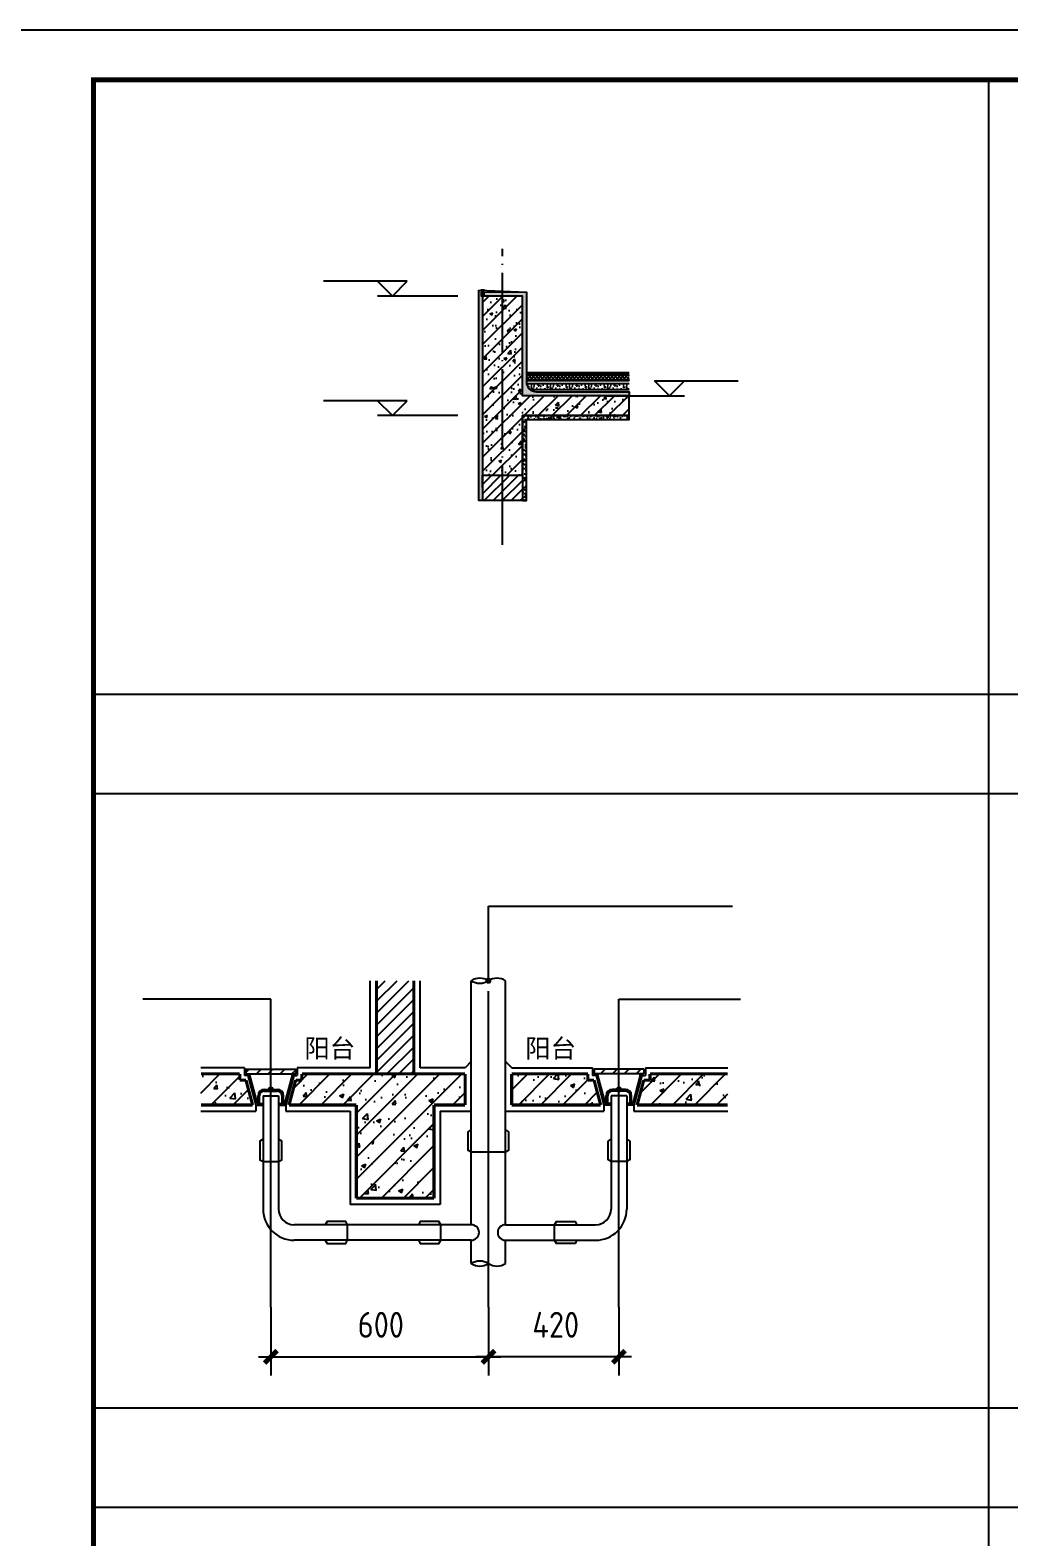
# Model space of a CAD drawing. Extents: x -737978 to 768813, y -372247 to 1140308.
# Drawn here: x -565880 to -560960, y -331386 to -323813 of the extents above; entities that cross this region are included whole.
import ezdxf

# ---------------------------------------------------------------- set-up
doc = ezdxf.new("R2010")
doc.units = 0
doc.header["$LTSCALE"] = 1000
doc.header["$MEASUREMENT"] = 0
doc.linetypes.add('DOTE', pattern=[2.4200000000000004, 2, -0.2, 0.02, -0.2])
doc.linetypes.add('HIDDEN', pattern=[9.524999999999999, 6.35, -3.175])
doc.layers.get('0').update_dxf_attribs({"linetype": 'CONTINUOUS'})
for name, color, linetype in [('0-SECT-剖面看线', 253, 'CONTINUOUS'), ('8', 8, 'CONTINUOUS'), ('DIM_ELEV', 3, 'CONTINUOUS'), ('J-AXIS-轴线', 8, 'DOTE'), ('J-COLU-梁柱', 30, 'CONTINUOUS'), ('J-SECT-墙体', 7, 'CONTINUOUS'), ('PUB_DIM', 3, 'CONTINUOUS'), ('PUB_TITLE', 4, 'CONTINUOUS'), ('WALL', 9, 'CONTINUOUS'), ('图案填充', 8, 'CONTINUOUS'), ('填充', 8, 'CONTINUOUS'), ('墙体', 7, 'CONTINUOUS'), ('标注文字', 7, 'CONTINUOUS'), ('轴线', 8, 'DOTE')]:
    doc.layers.add(name, color=color, linetype=linetype)
doc.styles.get("Standard").update_dxf_attribs({"font": 'GBENOR', "bigfont": 'GBCBIG'})
pattern_1 = [(45, (-2286198.399881542, 1025317.327558041), (-47.72970773112412, 47.72970773112413), [])]

# ---------------------------------------------------------------- blocks, each defined once
blk = doc.blocks.new('_ArchTick')
at = {"color": 0, "linetype": 'ByBlock', "const_width": 0.4}
blk.add_lwpolyline([(-0.5, -0.5), (0.5, 0.5)], dxfattribs=at)
blk = doc.blocks.new('A$C1ED313BF')
at = {"layer": '图案填充'}
h = blk.add_hatch(dxfattribs=at)
h.set_pattern_fill('ANSI31', color=8, scale=540.0000000116777, style=0)
h.set_pattern_definition(pattern_1)
h.paths.add_polyline_path([(2180.085643529892, 3175.000626087189), (1880.085643529892, 3175.000626087189), (1880.085643529892, 2425.000626087189), (2180.085643529892, 2425.000626087189)])
h = blk.add_hatch(dxfattribs=at)
h.set_pattern_fill('ANSI31', color=8, scale=540.0000000116777, style=0)
h.set_pattern_definition(pattern_1)
h.paths.add_polyline_path([(830.085643529892, 2462.500626087189), (830.085643529892, 2425.000626087189), (1230.085643529892, 2425.000626087189), (1230.085643529892, 2462.500626087189)])
h = blk.add_hatch(dxfattribs=at)
h.set_pattern_fill('ANSI31', color=8, scale=540.0000000116777, style=0)
h.set_pattern_definition(pattern_1)
h.paths.add_polyline_path([(858.4194533228874, 2414.146282672882), (858.4194533228874, 2425.000626087189), (845.9194533228874, 2425.000626087189), (845.9194533228874, 2412.500626087189), (909.5573865175247, 2175.000626087189), (967.585643529892, 2175.000626087189), (967.585643529892, 2187.500626087189), (919.1489738821983, 2187.500626087189)])
h = blk.add_hatch(dxfattribs=at)
h.set_pattern_fill('ANSI31', color=8, scale=540.0000000116777, style=0)
h.set_pattern_definition(pattern_1)
h.paths.add_polyline_path([(1141.022313177586, 2187.500626087189), (1092.585643529892, 2187.500626087189), (1092.585643529892, 2175.000626087189), (1150.613900542259, 2175.000626087189), (1214.251833736897, 2412.500626087189), (1214.251833736897, 2425.000626087189), (1201.751833736897, 2425.000626087189), (1201.751833736897, 2414.146282672882)])
h = blk.add_hatch(dxfattribs=at)
h.set_pattern_fill('ANSI31', color=8, scale=540.0000000116777, style=0)
h.set_pattern_definition(pattern_1)
h.paths.add_polyline_path([(1230.085643529892, 2462.500626087189), (1242.585643529892, 2462.500626087189), (1242.585643529892, 2412.500626087189), (1214.251833736897, 2412.500626087189), (1214.251833736897, 2425.000626087189), (1230.085643529892, 2425.000626087189)])
h = blk.add_hatch(dxfattribs=at)
h.set_pattern_fill('ANSI31', color=8, scale=540.0000000116777, style=0)
h.set_pattern_definition(pattern_1)
h.paths.add_polyline_path([(3630.085643589497, 2462.500626087189), (3617.585643589497, 2462.500626087189), (3617.585643589497, 2412.500626087189), (3645.919453382492, 2412.500626087189), (3645.919453382492, 2425.000626087189), (3630.085643589497, 2425.000626087189)])
h = blk.add_hatch(dxfattribs=at)
h.set_pattern_fill('ANSI31', color=8, scale=540.0000000116777, style=0)
h.set_pattern_definition(pattern_1)
h.paths.add_polyline_path([(4030.085643589497, 2462.500626087189), (4030.085643589497, 2425.000626087189), (3630.085643589497, 2425.000626087189), (3630.085643589497, 2462.500626087189)])
h = blk.add_hatch(dxfattribs=at)
h.set_pattern_fill('ANSI31', color=8, scale=540.0000000116777, style=0)
h.set_pattern_definition(pattern_1)
h.paths.add_polyline_path([(3719.148973941803, 2187.500626087189), (3767.585643589497, 2187.500626087189), (3767.585643589497, 2175.000626087189), (3709.557386577129, 2175.000626087189), (3645.919453382492, 2412.500626087189), (3645.919453382492, 2425.000626087189), (3658.419453382492, 2425.000626087189), (3658.419453382492, 2414.146282672882)])
h = blk.add_hatch(dxfattribs=at)
h.set_pattern_fill('ANSI31', color=8, scale=540.0000000116777, style=0)
h.set_pattern_definition(pattern_1)
h.paths.add_polyline_path([(4001.751833796501, 2414.146282672882), (4001.751833796501, 2425.000626087189), (4014.251833796501, 2425.000626087189), (4014.251833796501, 2412.500626087189), (3950.613900601864, 2175.000626087189), (3892.585643589497, 2175.000626087189), (3892.585643589497, 2187.500626087189), (3941.02231323719, 2187.500626087189)])
h = blk.add_hatch(dxfattribs=at)
h.set_pattern_fill('ANSI31', color=8, scale=540.0000000116777, style=0)
h.set_pattern_definition(pattern_1)
h.paths.add_polyline_path([(4030.085643589497, 2462.500626087189), (4042.585643589497, 2462.500626087189), (4042.585643589497, 2412.500626087189), (4014.251833796501, 2412.500626087189), (4014.251833796501, 2425.000626087189), (4030.085643589497, 2425.000626087189)])
at = {"layer": '填充'}
h = blk.add_hatch(dxfattribs=at)
h.set_pattern_fill('钢筋混凝土', color=256, scale=50.00000000108127, style=0)
h.set_pattern_definition([(45, (-423.1637388467789, 75.00056838989258), (-88.38834765022986, 88.38834765022987), []), (49.99999999999999, (-423.1637388467789, 75.00056838989258), (358.6300913081322, -31.37606749197607), [37.50000000081095, -412.5000000089204]), (355, (-423.1637388467789, 75.00056838989258), (-69.37566680800028, 376.0960668581391), [30.00000000064876, -330.0000000071364]), (100.4514, (-393.2778988480568, 72.38589859008789), (289.254690863266, 344.7197710379315), [31.8700950006892, -350.5710560075812]), (46.18420000000002, (-423.1637388467789, 175.0005683898926), (533.620524324362, -82.75950716629875), [56.25000000121641, -618.7500000133805]), (96.6356, (-378.6953663229942, 168.1039147377014), (467.3313527844579, 487.0589354607537), [47.8051440010338, -525.8565000113718]), (351.1842, (-423.1637388467789, 175.0005683898926), (467.3309725769198, 487.0593004731952), [45.00000000097315, -495.0000000107046]), (21, (-373.1637388467789, 150.0005683898926), (298.453526065685, -201.3094453370228), [37.50000000081095, -412.5000000089204]), (326.0000000000001, (-373.1637388467789, 150.0005683898926), (121.6576659634218, 362.5750225312673), [30.00000000064876, -330.0000000071364]), (71.4514, (-348.2926223278046, 133.2247653007507), (420.11131429983, 161.2652483584636), [31.8700950006892, -350.5710560075812]), (37.49999999999999, (-423.1637388467789, 75.00056838989258), (6.079927658776815, 166.4469269192552), [0, -326.0000000070499, 0, -335.0000000072445, 0, -331.2500000071634]), (7.499999999999999, (-423.1637388467789, 75.00056838989258), (131.5347687239188, 197.2058559454448), [0, -191.0000000041304, 0, -318.5000000068877, 0, -126.2500000027302]), (327.5, (-534.6637388467789, 75.00056838989258), (266.9112180919765, -11.27743586743376), [0, -125.0000000027032, 0, -390.0000000084339, 0, -517.5000000111911]), (317.5, (-584.6637388467789, 75.00056838989258), (291.593084677499, 50.05249116724127), [0, -162.5000000035141, 0, -259.000000005601, 0, -367.5000000079473])])
h.paths.add_polyline_path([(2342.585643529892, 2175.000626087189), (2592.585643529892, 2175.000626087189), (2592.585643529892, 2425.000626087189), (2180.085643529892, 2425.000626087189), (1598.908848762512, 2425.000626087189), (1280.085643529892, 2425.000626087189), (1280.085643529892, 2375.000626087189), (1230.085643529892, 2375.000626087189), (1176.495805025101, 2175.000626087189), (1717.585643529892, 2175.000626087189), (1717.585643529892, 1425.000626087189), (2342.585643529892, 1425.000626087189)])
h.paths.add_polyline_path([(830.085643529892, 2375.000626087189), (780.085643529892, 2375.000626087189), (780.085643529892, 2425.000626087189), (467.585643529892, 2425.000626087189), (467.585643529892, 2175.000626087189), (883.6754819750786, 2175.000626087189)])
h.paths.add_polyline_path([(3630.085643589497, 2375.000626087189), (3580.085643589497, 2375.000626087189), (3580.085643589497, 2425.000626087189), (2967.585643589497, 2425.000626087189), (2967.585643589497, 2175.000626087189), (3683.675482034683, 2175.000626087189)])
h.paths.add_polyline_path([(4705.085643589497, 2425.000626087189), (4080.085643589497, 2425.000626087189), (4080.085643589497, 2375.000626087189), (4030.085643589497, 2375.000626087189), (3976.495805084705, 2175.000626087189), (4705.085643589497, 2175.000626087189)])
at = {"layer": 'PUB_DIM', "color": 3}
for p, q in [((1030.085643529892, 550.0006260871887), (1030.085643529892, 0.0006260871887207031)), ((2780.085643529892, 550.0006260871887), (2780.085643529892, 0.0006260871887207031)), ((2780.085643529892, 550.0006260871887), (2780.085643529892, 0.0006260871887207031)), ((3830.085643589497, 550.0006260871887), (3830.085643589497, 0.0006260871887207031)), ((930.085643529892, 150.0006260871887), (2880.085643529892, 150.0006260871887)), ((3930.085643589497, 150.0006260871887), (2680.085643529892, 150.0006260871887))]:
    blk.add_line(p, q, dxfattribs=at)
at = {"layer": '墙体', "color": 3}
for p, q in [((1830.085643529892, 2475.000626087189), (1830.085643529892, 3175.000626087189)), ((2230.085643529892, 2475.000626087189), (2230.085643529892, 3175.000626087189)), ((817.585643529892, 2475.000626087189), (467.585643529892, 2475.000626087189)), ((817.585643529892, 2475.000626087189), (817.585643529892, 2412.500626087189)), ((1242.585643529892, 2475.000626087189), (1242.585643529892, 2412.500626087189)), ((1830.085643529892, 2475.000626087189), (1242.585643529892, 2475.000626087189)), ((2592.435369610786, 2475.000626087189), (2230.085643529892, 2475.000626087189)), ((2642.585643529892, 2525.150900363922), (2592.435369610786, 2475.000626087189)), ((2917.585643589497, 2525.150900363922), (2967.735917508602, 2475.000626087189)), ((2967.735917508602, 2475.000626087189), (3617.585643589497, 2475.000626087189)), ((3617.585643589497, 2475.000626087189), (3617.585643589497, 2412.500626087189)), ((4042.585643589497, 2475.000626087189), (4705.085643589497, 2475.000626087189)), ((4042.585643589497, 2475.000626087189), (4042.585643589497, 2412.500626087189)), ((845.9194533228874, 2412.500626087189), (817.585643529892, 2412.500626087189)), ((1214.251833736897, 2412.500626087189), (1242.585643529892, 2412.500626087189)), ((3645.919453382492, 2412.500626087189), (3617.585643589497, 2412.500626087189)), ((4014.251833796501, 2412.500626087189), (4042.585643589497, 2412.500626087189)), ((467.585643529892, 2125.000626087189), (909.5573865175247, 2125.000626087189)), ((909.5573865175247, 2175.000626087189), (909.5573865175247, 2125.000626087189)), ((1150.613900542259, 2175.000626087189), (1150.613900542259, 2125.000626087189)), ((1150.613900542259, 2125.000626087189), (1667.585643529892, 2125.000626087189)), ((1667.585643529892, 2125.000626087189), (1667.585643529892, 1375.000626087189)), ((2392.585643529892, 2125.000626087189), (2642.585643529892, 2125.000626087189)), ((2392.585643529892, 2125.000626087189), (2392.585643529892, 1375.000626087189)), ((2917.585643589497, 2125.000626087189), (3709.557386577129, 2125.000626087189)), ((3709.557386577129, 2175.000626087189), (3709.557386577129, 2125.000626087189)), ((3950.613900601864, 2175.000626087189), (3950.613900601864, 2125.000626087189)), ((3950.613900601864, 2125.000626087189), (4705.085643589497, 2125.000626087189)), ((2392.585643529892, 1375.000626087189), (1667.585643529892, 1375.000626087189))]:
    blk.add_line(p, q, dxfattribs=at)
at = {"layer": '墙体', "color": 2}
for p, q in [((2642.585643529892, 1212.500626087189), (2642.585643529892, 3175.000626087189)), ((2917.585643589497, 1212.500626087189), (2917.585643589497, 3175.000626087189)), ((967.585643529892, 2250.000626087189), (967.585643529892, 1337.500626087189)), ((967.585643529892, 2250.000626087189), (1092.585643529892, 2250.000626087189)), ((1092.585643529892, 2250.000626087189), (1092.585643529892, 1337.500626087189)), ((3892.585643589497, 2250.000626087189), (3767.585643589497, 2250.000626087189)), ((3767.585643589497, 2250.000626087189), (3767.585643589497, 1337.500626087189)), ((3892.585643589497, 2250.000626087189), (3892.585643589497, 1337.500626087189)), ((2642.585643529892, 1212.500626087189), (1217.585643529892, 1212.500626087189)), ((2917.585643589497, 1212.500626087189), (3642.585643589497, 1212.500626087189)), ((2642.585643529892, 1087.500626087189), (1217.585643529892, 1087.500626087189)), ((2642.585643529892, 900.0006260871887), (2642.585643529892, 1087.500626087189)), ((2917.585643589497, 900.0006260871887), (2917.585643589497, 1087.500626087189)), ((2917.585643589497, 1087.500626087189), (3642.585643589497, 1087.500626087189))]:
    blk.add_line(p, q, dxfattribs=at)
at = {"layer": '墙体', "color": 6}
for p, q in [((830.085643529892, 2462.500626087189), (830.085643529892, 2425.000626087189)), ((830.085643529892, 2462.500626087189), (1230.085643529892, 2462.500626087189)), ((830.085643529892, 2425.000626087189), (1230.085643529892, 2425.000626087189)), ((845.9194533228874, 2412.500626087189), (845.9194533228874, 2425.000626087189)), ((858.4194533228874, 2414.146282672882), (858.4194533228874, 2425.000626087189)), ((1201.751833736897, 2414.146282672882), (1201.751833736897, 2425.000626087189)), ((1214.251833736897, 2412.500626087189), (1214.251833736897, 2425.000626087189)), ((1230.085643529892, 2462.500626087189), (1230.085643529892, 2425.000626087189)), ((4030.085643589497, 2462.500626087189), (3630.085643589497, 2462.500626087189)), ((3630.085643589497, 2462.500626087189), (3630.085643589497, 2425.000626087189)), ((4030.085643589497, 2425.000626087189), (3630.085643589497, 2425.000626087189)), ((3645.919453382492, 2412.500626087189), (3645.919453382492, 2425.000626087189)), ((3658.419453382492, 2414.146282672882), (3658.419453382492, 2425.000626087189)), ((4001.751833796501, 2414.146282672882), (4001.751833796501, 2425.000626087189)), ((4014.251833796501, 2412.500626087189), (4014.251833796501, 2425.000626087189)), ((4030.085643589497, 2462.500626087189), (4030.085643589497, 2425.000626087189)), ((845.9194533228874, 2412.500626087189), (909.5573865175247, 2175.000626087189)), ((858.4194533228874, 2414.146282672882), (919.1489738821983, 2187.500626087189)), ((1201.751833736897, 2414.146282672882), (1141.022313177586, 2187.500626087189)), ((1214.251833736897, 2412.500626087189), (1150.613900542259, 2175.000626087189)), ((3645.919453382492, 2412.500626087189), (3709.557386577129, 2175.000626087189)), ((3658.419453382492, 2414.146282672882), (3719.148973941803, 2187.500626087189)), ((4001.751833796501, 2414.146282672882), (3941.02231323719, 2187.500626087189)), ((4014.251833796501, 2412.500626087189), (3950.613900601864, 2175.000626087189)), ((919.1489738821983, 2187.500626087189), (967.585643529892, 2187.500626087189)), ((1092.585643529892, 2187.500626087189), (1141.022313177586, 2187.500626087189)), ((3767.585643589497, 2187.500626087189), (3719.148973941803, 2187.500626087189)), ((3941.02231323719, 2187.500626087189), (3892.585643589497, 2187.500626087189)), ((909.5573865175247, 2175.000626087189), (967.585643529892, 2175.000626087189)), ((1092.585643529892, 2175.000626087189), (1150.613900542259, 2175.000626087189)), ((3767.585643589497, 2175.000626087189), (3709.557386577129, 2175.000626087189)), ((3950.613900601864, 2175.000626087189), (3892.585643589497, 2175.000626087189))]:
    blk.add_line(p, q, dxfattribs=at)
at = {"layer": '墙体', "color": 4}
for p, q in [((927.585643529892, 2187.500626087189), (927.585643529892, 2250.000626087189)), ((940.085643529892, 2187.500626087189), (940.085643529892, 2250.000626087189)), ((977.585643529892, 2300.000626087189), (1082.585643529892, 2300.000626087189)), ((977.585643529892, 2287.500626087189), (1082.585643529892, 2287.500626087189)), ((1120.085643529892, 2187.500626087189), (1120.085643529892, 2250.000626087189)), ((1132.585643529892, 2187.500626087189), (1132.585643529892, 2250.000626087189)), ((3727.585643589497, 2187.500626087189), (3727.585643589497, 2250.000626087189)), ((3740.085643589497, 2187.500626087189), (3740.085643589497, 2250.000626087189)), ((3882.585643589497, 2300.000626087189), (3777.585643589497, 2300.000626087189)), ((3882.585643589497, 2287.500626087189), (3777.585643589497, 2287.500626087189)), ((3920.085643589497, 2187.500626087189), (3920.085643589497, 2250.000626087189)), ((3932.585643589497, 2187.500626087189), (3932.585643589497, 2250.000626087189))]:
    blk.add_line(p, q, dxfattribs=at)
at = {"layer": '墙体', "const_width": 25.00000000054063}
for points in [[(1880.085643529892, 2425.000626087189), (1880.085643529892, 3175.000626087189)], [(2180.085643529892, 2425.000626087189), (2180.085643529892, 3175.000626087189)], [(467.585643529892, 2425.000626087189), (780.085643529892, 2425.000626087189)], [(780.085643529892, 2425.000626087189), (780.085643529892, 2375.000626087189)], [(1280.085643529892, 2425.000626087189), (1280.085643529892, 2375.000626087189)], [(1280.085643529892, 2425.000626087189), (1880.085643529892, 2425.000626087189)], [(2180.085643529892, 2425.000626087189), (1880.085643529892, 2425.000626087189)], [(2180.085643529892, 2425.000626087189), (2592.585643529892, 2425.000626087189)], [(2592.585643529892, 2425.000626087189), (2592.585643529892, 2175.000626087189)], [(2967.585643589497, 2425.000626087189), (3580.085643589497, 2425.000626087189)], [(2967.585643589497, 2425.000626087189), (2967.585643589497, 2175.000626087189)], [(3580.085643589497, 2425.000626087189), (3580.085643589497, 2375.000626087189)], [(4080.085643589497, 2425.000626087189), (4080.085643589497, 2375.000626087189)], [(4080.085643589497, 2425.000626087189), (4705.085643589497, 2425.000626087189)], [(830.085643529892, 2375.000626087189), (780.085643529892, 2375.000626087189)], [(830.085643529892, 2375.000626087189), (883.6754819750786, 2175.000626087189)], [(1230.085643529892, 2375.000626087189), (1176.495805025101, 2175.000626087189)], [(1230.085643529892, 2375.000626087189), (1280.085643529892, 2375.000626087189)], [(3630.085643589497, 2375.000626087189), (3580.085643589497, 2375.000626087189)], [(3630.085643589497, 2375.000626087189), (3683.675482034683, 2175.000626087189)], [(4030.085643589497, 2375.000626087189), (3976.495805084705, 2175.000626087189)], [(4030.085643589497, 2375.000626087189), (4080.085643589497, 2375.000626087189)], [(467.585643529892, 2175.000626087189), (883.6754819750786, 2175.000626087189)], [(1176.495805025101, 2175.000626087189), (1717.585643529892, 2175.000626087189)], [(1717.585643529892, 2175.000626087189), (1717.585643529892, 1425.000626087189)], [(2342.585643529892, 2175.000626087189), (2592.585643529892, 2175.000626087189)], [(2342.585643529892, 2175.000626087189), (2342.585643529892, 1425.000626087189)], [(2967.585643589497, 2175.000626087189), (3683.675482034683, 2175.000626087189)], [(3976.495805084705, 2175.000626087189), (4705.085643589497, 2175.000626087189)], [(2342.585643529892, 1425.000626087189), (1717.585643529892, 1425.000626087189)]]:
    blk.add_lwpolyline(points, dxfattribs=at)
at = {"layer": '墙体', "color": 3}
for points in [[(2917.585643589497, 1975.000626087189), (2942.585643589497, 1960.000626087189), (2942.585643589497, 1810.000626087189), (2917.585643589497, 1795.000626087189), (2642.585643529892, 1795.000626087189), (2617.585643529892, 1810.000626087189), (2617.585643529892, 1960.000626087189), (2642.585643529892, 1975.000626087189)], [(967.585643529892, 1900.000626087189), (942.585643529892, 1885.000626087189), (942.585643529892, 1735.000626087189), (967.585643529892, 1720.000626087189), (1092.585643529892, 1720.000626087189), (1117.585643529892, 1735.000626087189), (1117.585643529892, 1885.000626087189), (1092.585643529892, 1900.000626087189)], [(3892.585643589497, 1900.000626087189), (3917.585643589497, 1885.000626087189), (3917.585643589497, 1735.000626087189), (3892.585643589497, 1720.000626087189), (3767.585643589497, 1720.000626087189), (3742.585643589497, 1735.000626087189), (3742.585643589497, 1885.000626087189), (3767.585643589497, 1900.000626087189)], [(1467.585643529892, 1087.500626087189), (1482.585643529892, 1062.500626087189), (1632.585643529892, 1062.500626087189), (1647.585643529892, 1087.500626087189), (1647.585643529892, 1212.500626087189), (1632.585643529892, 1237.500626087189), (1482.585643529892, 1237.500626087189), (1467.585643529892, 1212.500626087189)], [(2217.585643529892, 1087.500626087189), (2232.585643529892, 1062.500626087189), (2382.585643529892, 1062.500626087189), (2397.585643529892, 1087.500626087189), (2397.585643529892, 1212.500626087189), (2382.585643529892, 1237.500626087189), (2232.585643529892, 1237.500626087189), (2217.585643529892, 1212.500626087189)], [(3492.585643589497, 1087.500626087189), (3477.585643589497, 1062.500626087189), (3327.585643589497, 1062.500626087189), (3312.585643589497, 1087.500626087189), (3312.585643589497, 1212.500626087189), (3327.585643589497, 1237.500626087189), (3477.585643589497, 1237.500626087189), (3492.585643589497, 1212.500626087189)]]:
    blk.add_lwpolyline(points, dxfattribs=at)
at = {"layer": '墙体', "color": 2}
for centre, radius, start, end in [((2711.335643529892, 3066.836563587189), 128.1640625028944, 57.55962851536827, 122.4403714846317), ((2711.335643529892, 3283.164688587189), 128.1640625027716, 237.5596285153682, 302.4403714846317), ((2848.835643529892, 3066.836563587189), 128.1640625027716, 57.55962851536827, 122.4403714846317), ((1217.585643529892, 1337.500626087189), 250.0000000054063, 180, 270), ((1217.585643529892, 1337.500626087189), 125.0000000027032, 180, 270), ((3642.585643589497, 1337.500626087189), 125.0000000027032, 270, 0), ((3642.585643589497, 1337.500626087189), 250.0000000054063, 270, 0), ((2642.585643529892, 1150.000626087189), 62.50000000135159, 270, 90), ((2917.585643589497, 1150.000626087189), 62.50000000135159, 90, 270), ((2711.335643529892, 791.8365635871887), 128.1640625028944, 57.55962851536827, 122.4403714846317), ((2711.335643529892, 1008.164688587189), 128.1640625027716, 237.5596285153682, 302.4403714846317), ((2848.835643529892, 1008.164688587189), 128.1640625028944, 237.5596285153682, 302.4403714846317)]:
    blk.add_arc(centre, radius, start, end, dxfattribs=at)
at = {"layer": '墙体', "color": 4}
for centre, radius, start, end in [((977.585643529892, 2250.000626087189), 50.00000000108127, 90, 180), ((977.585643529892, 2250.000626087189), 37.50000000081095, 90, 180), ((1082.585643529892, 2250.000626087189), 50.00000000108127, 0, 90), ((1082.585643529892, 2250.000626087189), 37.50000000081095, 0, 90), ((3777.585643589497, 2250.000626087189), 50.00000000108127, 90, 180), ((3777.585643589497, 2250.000626087189), 37.50000000081095, 90, 180), ((3882.585643589497, 2250.000626087189), 50.00000000108127, 0, 90), ((3882.585643589497, 2250.000626087189), 37.50000000081095, 0, 90)]:
    blk.add_arc(centre, radius, start, end, dxfattribs=at)
at = {"layer": '标注文字'}
for p, q in [((2780.085643529892, 3175.000626087189), (2780.085643529892, 3775.000626087189)), ((2780.085643529892, 3775.000626087189), (4743.643161773682, 3775.000626087189)), ((1030.085643529892, 3025.000626087189), (0.00136488676071167, 3025.000626087189)), ((1030.085643529892, 2300.000626087189), (1030.085643529892, 3025.000626087189)), ((3830.085643589497, 3025.000626087189), (4807.077400267124, 3025.000626087189)), ((3830.085643589497, 2300.000626087189), (3830.085643589497, 3025.000626087189))]:
    blk.add_line(p, q, dxfattribs=at)
at = {"layer": '标注文字', "const_width": 25.00000000054063}
for points in [[(2792.585643529892, 3175.000626087189, -1), (2767.585643529892, 3175.000626087189, -1)], [(1017.585643529892, 2300.000626087189, 1), (1042.585643529892, 2300.000626087189, 0.9999999999999999)], [(3842.585643589497, 2300.000626087189, -1), (3817.585643589497, 2300.000626087189, -0.9999999999999999)]]:
    blk.add_lwpolyline(points, format="xyb", close=True, dxfattribs=at)
at = {"layer": '轴线', "linetype": 'HIDDEN', "ltscale": 0.4}
for p, q in [((2780.085643529892, 550.0006260871887), (2780.085643529892, 3500.000626087189)), ((1030.085643529892, 550.0006260871887), (1030.085643529892, 2746.063466072083)), ((3830.085643589497, 550.0006260871887), (3830.085643589497, 2600.000626087189))]:
    blk.add_line(p, q, dxfattribs=at)
at = {"layer": 'PUB_DIM', "color": 3, "xscale": 100, "yscale": 100, "zscale": 100, "rotation": 180}
for p in [(1030.085643529892, 150.0006260871887), (2780.085643529892, 150.0006260871887)]:
    blk.add_blockref('_ArchTick', p, dxfattribs=at)
at = {"layer": 'PUB_DIM', "color": 3, "xscale": 100, "yscale": 100, "zscale": 100}
for p in [(2780.085643529892, 150.0006260871887), (3830.085643589497, 150.0006260871887)]:
    blk.add_blockref('_ArchTick', p, dxfattribs=at)
at = {"layer": 'PUB_DIM', "color": 3, "char_height": 208, "attachment_point": 5}
for s, insert in [('\\A1;600', (1915.19012260437, 407.3967027664185)), ('\\A1;420', (3322.049972236156, 407.4845662117004))]:
    blk.add_mtext(s, dxfattribs=dict(at, insert=insert))
at = {"layer": '标注文字', "char_height": 150.0000000032438, "attachment_point": 9}
for insert in [(1708.756595015526, 2540.035905838013), (3485.616942584515, 2540.035905838013)]:
    blk.add_mtext('\\fￋￎￌﾣﾤ|b0|i0|c134|p66;阳台', dxfattribs=dict(at, insert=insert))

msp = doc.modelspace()

# ---------------------------------------------------------------- hatches: boundary and pattern name
h = msp.add_hatch()
h.set_pattern_fill('AR-SAND', color=8, scale=10)
h.set_pattern_definition([(37.50000000000001, (-564661.8983375223, -326677.0644384245), (-0.8000156479920251, 24.47066186646712), [0, -19.304, 0, -21.59, 0, -20.6375]), (7.499999999999999, (-564661.8983375223, -326677.0644384245), (22.47616415690013, 35.84125502841771), [0, -10.414, 0, -17.399, 0, -6.6675]), (327.5, (-564677.5193375223, -326677.0644384245), (39.5496185120729, 0.071859233927285), [0, -6.35, 0, -22.86, 0, -29.845]), (317.5, (-564677.5193375223, -326677.0644384245), (38.17782262361487, 11.14646616286081), [0, -3.175, 0, -14.986, 0, -17.145])])
edge = h.paths.add_edge_path()
edge.add_line((-563625.0838995916, -325120.2208085561), (-563385.0966306643, -325130.2208085561))
edge.add_line((-563385.0966306643, -325130.2208085561), (-563385.0966306643, -325580.2208085562))
edge.add_arc((-563335.0966306643, -325580.2208085562), 50, 180, 270)
edge.add_line((-563335.0966306643, -325630.2208085562), (-562867.8660911459, -325630.2208085562))
edge.add_line((-562867.8660911459, -325630.2208085562), (-562867.8660911459, -325650.2208085562))
edge.add_line((-562867.8660911459, -325650.2208085562), (-563405.0966306643, -325650.2208085562))
edge.add_line((-563405.0966306643, -325650.2208085562), (-563405.0966306643, -325150.2208085561))
edge.add_line((-563405.0966306643, -325150.2208085561), (-563605.0843531704, -325150.2208085562))
edge.add_line((-563605.0843531704, -325150.2208085562), (-563605.105379107, -326177.756393887))
edge.add_line((-563605.105379107, -326177.756393887), (-563625.1056613186, -326177.756393887))
edge.add_line((-563625.1056613186, -326177.756393887), (-563625.0838072667, -325120.2208085561))
msp.add_hatch(color=253).paths.add_polyline_path([(-563598.9282980729, -325150.2208085562), (-563611.2649632557, -325150.2208085562), (-563611.2649632557, -325130.2208085562), (-563598.9282980729, -325130.2208085562)])
h = msp.add_hatch()
h.set_pattern_fill('AR-SAND', color=8, scale=10)
h.set_pattern_definition([(37.50000000000001, (-1306690.81008149, 315753.1285542994), (-0.8000156479920251, 24.47066186646712), [0, -19.304, 0, -21.59, 0, -20.6375]), (7.499999999999999, (-1306690.81008149, 315753.1285542994), (22.47616415690013, 35.84125502841771), [0, -10.414, 0, -17.399, 0, -6.6675]), (327.5, (-1306706.431081491, 315753.1285542994), (39.5496185120729, 0.071859233927285), [0, -6.35, 0, -22.86, 0, -29.845]), (317.5, (-1306706.431081491, 315753.1285542994), (38.17782262361487, 11.14646616286081), [0, -3.175, 0, -14.986, 0, -17.145])])
h.paths.add_polyline_path([(-562867.8660911459, -325750.2208085562), (-563405.1050968952, -325750.2208085562), (-563405.105379107, -326177.756393887), (-563385.1050968952, -326177.756393887), (-563385.1050968952, -325770.2208085562), (-562867.8660911459, -325770.2208085562)])
at = {"layer": '8'}
h = msp.add_hatch(dxfattribs=at)
h.set_pattern_fill('钢筋混凝土', color=256, scale=20, style=0)
h.set_pattern_definition([(45, (-1306690.81008149, 315753.1285542994), (-35.35533905932737, 35.35533905932738), []), (49.99999999999999, (-1306690.81008149, 315753.1285542994), (143.4520365201507, -12.55042699651902), [15, -165]), (355, (-1306690.81008149, 315753.1285542994), (-27.7502667226, 150.4384267400024), [12, -132]), (100.4514, (-1306678.855745491, 315752.0826862994), (115.7018763428043, 137.8879084121907), [12.748038, -140.2284224]), (46.18420000000002, (-1306690.81008149, 315793.1285542994), (213.4482097251289, -33.10380286580362), [22.49999999999995, -247.4999999999996]), (96.6356, (-1306673.022732491, 315790.3698928995), (186.9325411097407, 194.8235741800883), [19.1220576, -210.3426]), (351.1842, (-1306690.81008149, 315793.1285542994), (186.9323890267254, 194.8237201850649), [18, -198]), (21, (-1306670.81008149, 315783.1285542994), (119.3814104236923, -80.52377813306776), [15, -165]), (326.0000000000001, (-1306670.81008149, 315783.1285542994), (48.66306638431634, 145.0300090093706), [12, -132]), (71.4514, (-1306660.861634891, 315776.4182330995), (168.044525716298, 64.50609934199048), [12.748038, -140.2284224]), (37.50000000000001, (-1306690.81008149, 315753.1285542994), (2.431971063458134, 66.5787707662623), [0, -130.4, 0, -134, 0, -132.5]), (7.499999999999999, (-1306690.81008149, 315753.1285542994), (52.61390748842972, 78.88234237647205), [0, -76.39999999999999, 0, -127.4, 0, -50.5]), (327.5, (-1306735.41008149, 315753.1285542994), (106.7644872344818, -4.510974346875951), [0, -50, 0, -156, 0, -207]), (317.5, (-1306755.41008149, 315753.1285542994), (116.6372338684772, 20.02099646646354), [0, -65, 0, -103.6, 0, -147])])
h.paths.add_polyline_path([(-563405.0966306643, -325650.2208085562), (-563405.0966306643, -325150.2208085561), (-563605.0966306643, -325150.2208085562), (-563605.0966306643, -325300.2208085562), (-563605.0966306643, -325600.2208085562), (-563605.0966306643, -325750.2208085562), (-563605.1050968952, -326050.2208085562), (-563405.1050968952, -326050.2208085562), (-563405.1050968952, -325750.2208085562), (-563405.0966306643, -325750.2208085562), (-562867.8660911459, -325750.2208085562), (-562867.8660911459, -325650.2208085562)])
at = {"layer": 'WALL'}
h = msp.add_hatch(dxfattribs=at)
h.set_pattern_fill('ANSI31', color=256, scale=20, angle=6.862432488000245e-06)
h.set_pattern_definition([(45.0000068624325, (-1306690.81008149, 315753.1285542994), (-22.45064299163174, 22.4506376137137), [])])
h.paths.add_polyline_path([(-563605.1050968952, -326050.2208085562), (-563405.1050968952, -326050.2208085562), (-563404.9126138663, -326177.756393887), (-563604.9126138663, -326177.756393887)])
at = {"layer": '填充'}
h = msp.add_hatch(dxfattribs=at)
h.set_pattern_fill('ANSI37', color=256, scale=8, style=0)
h.set_pattern_definition([(45, (-1306690.81008149, 315753.1285542994), (-8.980256121069152, 8.980256121069154), []), (135, (-1306690.81008149, 315753.1285542994), (-8.980256121069154, -8.980256121069152), [])])
h.paths.add_polyline_path([(-563385.0966306643, -325545.2208085562), (-563385.0966306643, -325575.2208085562), (-562867.8660911459, -325575.2208085562), (-562867.8660911459, -325545.2208085562)])
h = msp.add_hatch(dxfattribs=at)
h.set_pattern_fill('加气混凝土', color=256, scale=8, style=0)
h.set_pattern_definition([(0, (-1306662.49008149, 315723.8485542994), (48, 96), [0, -96]), (0, (-1306718.650081491, 315710.8885542994), (48, 96), [0, -96]), (0, (-1306687.45008149, 315709.9285542995), (48, 96), [0, -96]), (0, (-1306653.37008149, 315738.2485542994), (48, 96), [0, -96]), (0, (-1306693.210081491, 315705.1285542994), (48, 96), [0, -96]), (0, (-1306643.77008149, 315798.7285542994), (48, 96), [0, -96]), (0, (-1306673.050081491, 315791.0485542995), (48, 96), [0, -96]), (0, (-1306657.690081491, 315779.0485542995), (48, 96), [0, -96]), (0, (-1306735.93008149, 315777.1285542994), (48, 96), [0, -96]), (0, (-1306688.89008149, 315772.8085542995), (48, 96), [0, -96]), (0, (-1306707.130081491, 315748.3285542994), (48, 96), [0, -96]), (0, (-1306706.170081491, 315712.3285542994), (48, 96), [0, -96]), (0, (-1306670.170081491, 315708.4885542994), (48, 96), [0, -96]), (0, (-1306643.77008149, 315750.7285542994), (48, 96), [0, -96]), (0, (-1306733.530081491, 315735.8485542994), (48, 96), [0, -96]), (0, (-1306725.37008149, 315752.1685542995), (48, 96), [0, -96]), (0, (-1306687.93008149, 315745.4485542994), (48, 96), [0, -96]), (0, (-1306701.37008149, 315731.5285542994), (48, 96), [0, -96]), (0, (-1306709.050081491, 315763.2085542994), (48, 96), [0, -96]), (0, (-1306697.050081491, 315799.2085542994), (48, 96), [0, -96]), (0, (-1306729.690081491, 315715.6885542995), (48, 96), [0, -96]), (0, (-1306676.89008149, 315779.5285542994), (48, 96), [0, -96]), (0, (-1306721.530081491, 315780.9685542994), (48, 96), [0, -96]), (0, (-1306729.210081491, 315793.4485542994), (48, 96), [0, -96]), (130.601294, (-1306649.667224211, 315768.6714112594), (-239.9999973489575, 288.0000012591627), [4.21464864, -1765.93776]), (18.4349488, (-1306656.524366931, 315770.4999827794), (239.9999991148912, 95.99999929171557), [4.3368384, -602.820464]), (90, (-1306656.524366931, 315766.3856973394), (48.00000000000001, 96), [4.11428544, -187.885704]), (161.565051, (-1306652.41008149, 315765.0142682194), (-240.0000012084172, 95.9999928435858), [4.3368384, -602.820464]), (53.1301023, (-1306652.41008149, 315765.0142682194), (48.00000009073922, 95.99999995463038), [4.5714288, -475.4285599999999]), (135, (-1306648.75293845, 315716.0999910994), (-48.0000058025829, 95.9999935032322), [3.8789856, -267.650016]), (45, (-1306654.238653011, 315716.0999910994), (47.99999969318032, 95.9999996126348), [3.8789856, -267.650016]), (135, (-1306651.495795731, 315713.3571270995), (-48.0000058025829, 95.9999935032322), [3.8789856, -267.650016]), (45, (-1306651.495795731, 315713.3571270995), (47.99999969318032, 95.9999996126348), [3.8789856, -267.650016]), (116.565051, (-1306694.924363091, 315780.5571261395), (-8.350877877205676e-06, 191.9999947765633), [5.111012159999989, -102.2202399999998]), (180, (-1306697.210075091, 315785.1285539794), (-47.99999999999999, 96), [5.48571456, -90.51428]), (63.43494880000001, (-1306704.98150549, 315780.5571261395), (4.345832564922603e-07, 191.9999990698138), [5.11101216, -102.22024]), (116.565051, (-1306702.69579349, 315775.9856973395), (-8.350877877205676e-06, 191.9999947765633), [5.111012159999989, -102.2202399999998]), (0, (-1306702.69579349, 315775.9856973395), (48, 96), [5.48571456, -90.51428]), (63.43494880000001, (-1306697.210075091, 315775.9856973395), (4.345832564922603e-07, 191.9999990698138), [5.11101216, -102.22024]), (107.102728, (-1306658.810081811, 315748.0999878994), (-143.9999944947927, 480.000000774423), [6.21781536, -2605.2644]), (143.972626, (-1306660.638653331, 315754.0428400594), (-911.9999884380944, 671.9999992394135), [6.21781536, -1299.5232]), (180, (-1306665.667224531, 315757.6999830994), (-47.99999999999999, 96), [5.94285696, -90.057136]), (36.02737329999999, (-1306676.638652691, 315754.0428400594), (911.9999932602543, 671.9999927555511), [6.21781535999999, -1299.523199999997]), (71.5650511, (-1306678.467224211, 315748.5571302995), (144.0000007392526, 479.9999991735664), [5.78245056, -601.374848]), (107.102728, (-1306676.638652691, 315742.6142694994), (-143.9999944947927, 480.000000774423), [6.21781536, -2605.2644]), (143.972626, (-1306671.610081491, 315738.9571302995), (-911.9999884380944, 671.9999992394135), [6.21781536, -1299.5232]), (0, (-1306671.610081491, 315738.9571302995), (48, 96), [5.94285696, -90.057136]), (36.02737329999999, (-1306665.667224531, 315738.9571302995), (911.9999932602543, 671.9999927555511), [6.21781535999999, -1299.523199999997]), (71.5650511, (-1306660.638653331, 315742.6142694994), (144.0000007392526, 479.9999991735664), [5.78245056, -601.374848]), (150.255118, (-1306657.89579605, 315792.8999824594), (-144.0000003408218, 95.99999881040311), [3.6856032, -770.291136]), (90, (-1306661.095795731, 315791.0714118995), (48.00000000000001, 96), [3.65714304, -188.34284]), (29.7448813, (-1306661.095795731, 315791.0714118995), (144.0000000848029, 95.9999995516514), [3.6856032, -770.291136]), (116.565051, (-1306680.29579573, 315724.7856966995), (-8.350877877205676e-06, 191.9999947765633), [5.111012159999989, -102.2202399999998]), (168.690067, (-1306682.581509651, 315729.3571302994), (-432.0000003204959, 95.99999759105742), [4.66196064, -974.34968]), (41.18592510000001, (-1306690.81008149, 315727.0714182994), (1199.999992729385, 1055.999990766147), [4.85949504, -2036.12832]), (90, (-1306690.81008149, 315722.4999846994), (48.00000000000001, 96), [4.5714288, -187.42856]), (138.814074, (-1306687.152938451, 315719.2999878994), (-1199.999978670434, 1056.000006725808), [4.85949504, -2036.12832]), (16.6992442, (-1306687.152938451, 315719.2999878994), (1583.999988082622, 479.9999949724904), [4.772712, -1999.766]), (60.9453959, (-1306682.581509651, 315720.6714150995), (47.9999998726201, 95.99999915083276), [4.70657376, -1972.05432]), (109.983106, (-1306720.52436629, 315765.0142682194), (-240.0000009039889, 671.9999982216034), [5.350720319999988, -2241.951599999994]), (155.556045, (-1306722.352935891, 315770.0428403795), (-624.0000023785692, 287.9999940164745), [5.52367776, -2314.42104]), (24.4439547, (-1306732.41007829, 315770.0428403795), (624.0000003112764, 287.9999986147842), [5.52367776, -2314.42104]), (70.01689340000001, (-1306734.23864789, 315765.0142682194), (240.0000007235429, 671.9999983329159), [5.35072032, -2241.9516]), (109.983106, (-1306732.41007829, 315759.9856970194), (-240.0000009039889, 671.9999982216034), [5.350720319999988, -2241.951599999994]), (160.016893, (-1306727.381502291, 315758.1571254994), (-240.0000001410607, 95.9999956266679), [5.35072032, -1118.3004]), (19.9831065, (-1306727.381502291, 315758.1571254994), (239.9999986823054, 95.99999984768446), [5.35072032, -1118.3004]), (70.01689340000001, (-1306722.352935891, 315759.9856970194), (240.0000007235429, 671.9999983329159), [5.35072032, -2241.9516]), (122.005383, (-1306684.86722453, 315756.3285539795), (-48.0000064418352, 95.99999509932579), [4.31267712, -901.3494400000001]), (18.4349488, (-1306691.26722389, 315758.6142688594), (239.9999991148912, 95.99999929171557), [4.3368384, -602.820464]), (90, (-1306691.26722389, 315754.4999824594), (48.00000000000001, 96), [4.11428544, -187.885704]), (161.565051, (-1306687.152938451, 315753.1285542994), (-240.0000012084172, 95.9999928435858), [4.3368384, -602.820464]), (54.46232220000002, (-1306687.152938451, 315753.1285542994), (335.9999995131615, 479.9999992809705), [3.9324912, -1647.71384]), (116.565051, (-1306712.752935891, 315733.0142694994), (-8.350877877205676e-06, 191.9999947765633), [5.111012159999989, -102.2202399999998]), (180, (-1306715.038647891, 315737.5857030994), (-47.99999999999999, 96), [5.0285712, -90.971424]), (59.0362434, (-1306722.81007829, 315733.0142694994), (48.00000015624504, 95.99999953404439), [5.331156479999988, -1114.211519999997]), (120.963756, (-1306720.067223891, 315728.4428454994), (-48.0000065596743, 95.99999559145596), [5.33115648, -1114.21152]), (0, (-1306720.067223891, 315728.4428454994), (48, 96), [5.0285712, -90.971424]), (63.43494880000001, (-1306715.038647891, 315728.4428454994), (4.345832564922603e-07, 191.9999990698138), [5.11101216, -102.22024])])
h.paths.add_polyline_path([(-563384.08642552, -325590.2208085562, 0.183503419072274), (-563365.0966306643, -325620.2208085562), (-562867.8660911459, -325620.2208085562), (-562867.8660911459, -325590.2208085562)])

# ---------------------------------------------------------------- linework, layer by layer
at = {"const_width": 3}
for points in [[(-563614.547666321, -325115.9107287166), (-563595.6455950076, -325115.9107287166)], [(-563605.0966306643, -325115.9107287166), (-563605.0966306643, -325144.5308883959)]]:
    msp.add_lwpolyline(points, dxfattribs=at)
at = {"color": 253}
msp.add_lwpolyline([(-563598.9282980729, -325150.2208085562), (-563611.2649632557, -325150.2208085562), (-563611.2649632557, -325130.2208085562), (-563598.9282980729, -325130.2208085562), (-563598.9282980729, -325150.2208085562)], dxfattribs=at)
at = {"color": 253, "const_width": 6}
msp.add_lwpolyline([(-563605.0966306643, -325130.2208085562), (-563385.0966306643, -325130.2208085561), (-563385.0966306643, -325580.2208085562, 0.4142135623730949), (-563335.0966306643, -325630.2208085562), (-562867.8660911459, -325630.2208085562)], format="xyb", dxfattribs=at)
at = {"layer": '0-SECT-剖面看线'}
msp.add_lwpolyline([(-563625.0838995916, -325120.2208085561), (-563385.0966306643, -325130.2208085561), (-563385.0966306643, -325580.2208085562, 0.4142135623730951), (-563335.0966306643, -325630.2208085562), (-562867.8660911459, -325630.2208085562), (-562867.8660911459, -325650.2208085562), (-563405.0966306643, -325650.2208085562), (-563405.0966306643, -325150.2208085561), (-563605.0843531704, -325150.2208085562), (-563605.105379107, -326177.756393887), (-563625.1056613186, -326177.756393887), (-563625.0838072667, -325120.2208085561)], format="xyb", dxfattribs=at)
msp.add_lwpolyline([(-562867.8660911459, -325750.2208085562), (-563405.1050968952, -325750.2208085562), (-563405.105379107, -326177.756393887), (-563385.1050968952, -326177.756393887), (-563385.1050968952, -325770.2208085562), (-562867.8660911459, -325770.2208085562)], close=True, dxfattribs=at)
at = {"layer": 'DIM_ELEV'}
for p, q in [((-563984.0456105345, -325075.2208085562), (-564404.5235363962, -325075.2208085562)), ((-564059.0456105345, -325150.2208085562), (-564134.0456105345, -325075.2208085562)), ((-564059.0456105345, -325150.2208085562), (-563984.0456105345, -325075.2208085562)), ((-563729.546123419, -325150.2208085562), (-564134.0456105345, -325150.2208085562)), ((-562665.9169294897, -325650.2208085562), (-562740.9169294897, -325575.2208085562)), ((-562740.9169294897, -325575.2208085562), (-562320.439003628, -325575.2208085562)), ((-562665.9169294897, -325650.2208085562), (-562590.9169294897, -325575.2208085562)), ((-562995.4164166052, -325650.2208085562), (-562590.9169294897, -325650.2208085562)), ((-563984.0456105345, -325675.2208085562), (-564404.5235363962, -325675.2208085562)), ((-564059.0456105345, -325750.2208085562), (-564134.0456105345, -325675.2208085562)), ((-564059.0456105345, -325750.2208085562), (-563984.0456105345, -325675.2208085562)), ((-563729.546123419, -325750.2208085562), (-564134.0456105345, -325750.2208085562))]:
    msp.add_line(p, q, dxfattribs=at)
at = {"layer": 'J-AXIS-轴线', "ltscale": 0.2}
msp.add_lwpolyline([(-563505.1050968952, -326400.053512331), (-563505.1050968952, -324911.1914487021)], dxfattribs=at)
at = {"layer": 'J-COLU-梁柱'}
msp.add_lwpolyline([(-563405.0966306643, -325650.2208085562), (-563405.0966306643, -325150.2208085561), (-563605.0966306643, -325150.2208085562), (-563605.0966306643, -325300.2208085562), (-563605.0966306643, -325300.2208085562), (-563605.0966306643, -325600.2208085562), (-563605.0966306643, -325600.2208085562), (-563605.0966306643, -325750.2208085562), (-563605.0966306643, -325750.2208085562), (-563605.0966306643, -325750.2208085562), (-563605.1050968952, -326050.2208085562), (-563405.1050968952, -326050.2208085562), (-563405.1050968952, -325750.2208085562), (-563405.0966306643, -325750.2208085562), (-562867.8660911459, -325750.2208085562), (-562867.8660911459, -325650.2208085562)], close=True, dxfattribs=at)
at = {"layer": 'J-SECT-墙体'}
msp.add_lwpolyline([(-563605.1050968952, -326050.2208085562), (-563405.1050968952, -326050.2208085562), (-563404.9126138663, -326177.756393887), (-563604.9126138663, -326177.756393887)], close=True, dxfattribs=at)
at = {"layer": 'PUB_TITLE'}
msp.add_lwpolyline([(-566186.3220444472, -338662.6994628903), (-545161.3220444472, -338662.6994628903), (-545161.3220444472, -323812.6994628903), (-566186.3220444472, -323812.6994628903)], close=True, dxfattribs=at)
at = {"layer": 'PUB_TITLE', "const_width": 25}
msp.add_lwpolyline([(-565561.3220444472, -338412.6994628903), (-545411.3220444472, -338412.6994628903), (-545411.3220444472, -324062.6994628903), (-565561.3220444472, -324062.6994628903)], close=True, dxfattribs=at)
at = {"layer": 'PUB_TITLE'}
for points in [[(-561061.3220444472, -324062.6994628903), (-561061.3220444472, -338412.6994628903)], [(-565561.3220444472, -327150.1994628903), (-547561.6233613507, -327150.1994628903)], [(-565561.3220444472, -327650.1994628903), (-547561.6233613507, -327650.1994628903)], [(-565561.3220444472, -330737.6994628903), (-556561.472702899, -330737.6994628903)], [(-565561.3220444472, -331237.6994628903), (-556561.472702899, -331237.6994628903)]]:
    msp.add_lwpolyline(points, dxfattribs=at)
at = {"layer": '填充'}
for points in [[(-562867.8660911459, -325535.2208085562), (-563385.0966306643, -325535.2208085562)], [(-562867.8660911459, -325545.2208085562), (-563385.0966306643, -325545.2208085562)], [(-562867.8660911459, -325575.2208085562), (-563385.0966306643, -325575.2208085562)], [(-562867.8660911459, -325590.2208085562), (-563384.08642552, -325590.2208085562)], [(-562867.8660911459, -325620.2208085562), (-563365.0966306643, -325620.2208085562)]]:
    msp.add_lwpolyline(points, dxfattribs=at)

# ---------------------------------------------------------------- block references
at = {"xscale": 0.625, "yscale": 0.625, "zscale": 0.625}
msp.add_blockref('A$C1ED313BF', (-565313.8465959954, -330574.9072870986), dxfattribs=at)

doc.saveas('drawing.dxf')
